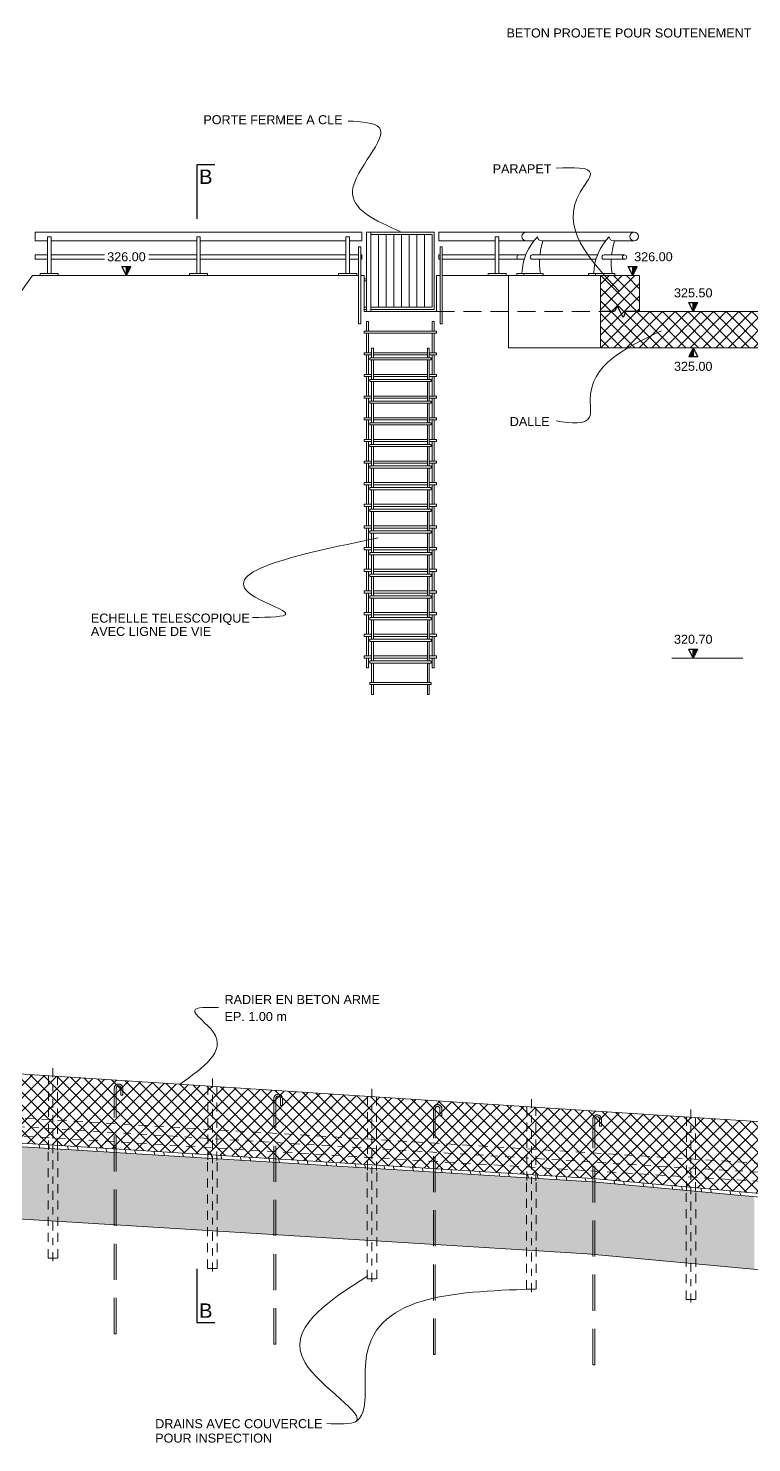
# Model space of a CAD drawing. Header units: millimetres. Extents: x 146.9 to 184.5, y 91.3 to 112.8.
# Drawn here: x 157.12 to 167.15, y 91.31 to 110.91 of the extents above; entities that cross this region are included whole.
import ezdxf
from ezdxf.enums import TextEntityAlignment as Align

# ---------------------------------------------------------------- set-up
doc = ezdxf.new("R2010")
doc.units = ezdxf.units.MM
for name, pattern in [('TRATTEGGIATA', [0.75, 0.5, -0.25]), ('TRATTEGGIATA2', [0.375, 0.25, -0.125]), ('TRATTOPUNTO2', [0.5, 0.25, -0.125, 0, -0.125])]:
    doc.linetypes.add(name, pattern=pattern)
for name, color, linetype in [('Ancoraggi', 3, 'Continuous'), ('LIN010CO', 2, 'Continuous'), ('LIN018CO', 6, 'Continuous'), ('LIN025CO', 7, 'Continuous'), ('LIN035CO', 1, 'Continuous'), ('LIN050CO', 3, 'Continuous'), ('LIN07CO', 4, 'Continuous'), ('TEXT035', 1, 'Continuous'), ('TEXT050', 3, 'Continuous'), ('TRATTEGGI', 2, 'Continuous')]:
    doc.layers.add(name, color=color, linetype=linetype)
doc.layers.add('BORDI TRATTEGGI', color=5, linetype='Continuous', plot=False)
doc.styles.add('ARIAL', font='arial.ttf')
doc.linetypes.add('ROCK', pattern='A,0.25,-0.18,["<",Standard,S=0.18,R=90,X=0,Y=-0.09],0,["-",Standard,S=0.18,R=45,X=-0.111213,Y=-0.238491],0.25', length=0.68)

# ---------------------------------------------------------------- blocks, each defined once
blk = doc.blocks.new('LIVELLI1')
at = {"layer": 'LIN018CO'}
blk.add_solid([(0, 0.25), (0, 0), (0.125, 0.25)], dxfattribs=at)
at = {"layer": 'LIN035CO'}
for p, q in [((-0.125, 0.25), (0.125, 0.25)), ((0, 0), (-0.125, 0.25)), ((0, 0), (0, 0.25)), ((0, 0), (0.125, 0.25))]:
    blk.add_line(p, q, dxfattribs=at)
at = {"layer": 'TEXT035', "style": 'ARIAL'}
blk.add_attdef('VALORE', text='', height=0.25, dxfattribs=at).set_placement((0, 0.395), align=Align.CENTER)
blk = doc.blocks.new('LIVELLI2')
at = {"layer": 'LIN018CO'}
blk.add_solid([(0, -0.25), (0, 0), (-0.125, -0.25)], dxfattribs=at)
at = {"layer": 'LIN035CO'}
for p, q in [((0, 0), (-0.125, -0.25)), ((0, 0), (0.125, -0.25)), ((0, 0), (0, -0.25)), ((0.125, -0.25), (-0.125, -0.25))]:
    blk.add_line(p, q, dxfattribs=at)
at = {"layer": 'TEXT035', "style": 'ARIAL'}
blk.add_attdef('VALORE', text='', height=0.25, dxfattribs=at).set_placement((-0.001, -0.641), align=Align.CENTER)
blk = doc.blocks.new('SEZ4')
at = {"layer": 'LIN07CO'}
for p in [(0, 0), (0.5, -1.5)]:
    blk.add_line(p, (0, -1.5), dxfattribs=at)
at = {"layer": 'TEXT050', "style": 'ARIAL'}
blk.add_attdef('NOME_SEZIONE', text='', height=0.4, dxfattribs=at).set_placement((0.25, -1.162), align=Align.MIDDLE)
blk = doc.blocks.new('SEZ3')
at = {"layer": 'LIN07CO'}
for p, q in [((0, 1.5), (0, 0)), ((0.5, 1.5), (0, 1.5))]:
    blk.add_line(p, q, dxfattribs=at)
at = {"layer": 'TEXT050', "style": 'ARIAL'}
blk.add_attdef('NOME_SEZIONE', text='', height=0.4, dxfattribs=at).set_placement((0.25, 1.167), align=Align.MIDDLE)

msp = doc.modelspace()

# ---------------------------------------------------------------- hatches: boundary and pattern name
at = {"layer": 'LIN010CO', "lineweight": 0, "ltscale": 0.5}
h = msp.add_hatch(dxfattribs=at)
h.set_pattern_fill('ANSI37', color=256, angle=69.8819, style=0)
h.set_pattern_definition([(135, (134.70786, 89.84937), (-0.08838835, -0.08838835), []), (225, (134.70786, 89.84937), (0.08838835, -0.08838835), [])])
edge = h.paths.add_edge_path()
edge.add_ellipse((152.015, 101.484), major_axis=(-0.758, 0), ratio=0.92388, start_angle=224.4153, end_angle=270)
edge.add_line((152.015, 102.184), (152.015, 99.971))
edge.add_line((152.015, 99.971), (152.123, 100.051))
edge.add_line((152.123, 100.051), (152.123, 101.484))
edge.add_line((152.123, 101.484), (152.556, 101.774))
edge.add_line((152.556, 101.774), (152.556, 101.974))
edge = h.paths.add_edge_path()
edge.add_ellipse((152.015, 101.484), major_axis=(-0.758, 0), ratio=0.92388, start_angle=270, end_angle=274.3656)
edge.add_ellipse((152.015, 101.484), major_axis=(-0.758, 0), ratio=0.92388, start_angle=274.3656, end_angle=282.0112)
edge.add_ellipse((152.015, 101.484), major_axis=(-0.758, 0), ratio=0.92388, start_angle=282.0112, end_angle=289.8821)
edge.add_ellipse((152.015, 101.484), major_axis=(-0.758, 0), ratio=0.92388, start_angle=289.8821, end_angle=298.1687)
edge.add_ellipse((152.015, 101.484), major_axis=(-0.758, 0), ratio=0.92388, start_angle=298.1687, end_angle=307.1606)
edge.add_ellipse((152.015, 101.484), major_axis=(-0.758, 0), ratio=0.92388, start_angle=307.1606, end_angle=317.3947)
edge.add_ellipse((152.015, 101.484), major_axis=(-0.758, 0), ratio=0.92388, start_angle=317.3947, end_angle=330.229)
edge.add_ellipse((152.015, 101.484), major_axis=(-0.758, 0), ratio=0.92388, start_angle=330.229, end_angle=360)
edge.add_line((151.257, 101.484), (151.257, 99.411))
edge.add_line((151.257, 99.411), (151.355, 99.484))
edge.add_line((151.355, 99.484), (152.015, 99.971))
edge.add_line((152.015, 99.971), (152.015, 102.184))
h.paths.add_polyline_path([(152.015, 99.971), (151.355, 99.484), (151.257, 99.411), (151.257, 97.484), (151.257, 95.734), (152.015, 95.734)])
h.paths.add_polyline_path([(152.123, 96.734), (152.123, 100.051), (152.015, 99.971), (152.015, 95.734), (152.555, 95.734), (156.655, 95.484), (164.945, 94.974), (165.144, 95.895)])
h.paths.add_polyline_path([(167.398, 95.75), (165.144, 95.895), (164.945, 94.974), (167.398, 94.75)])
h.paths.add_polyline_path([(181.402, 92.526), (177.632, 92.734), (171.524, 94.567), (171.524, 93.547), (172.277, 94.028), (177.58, 92.437), (181.402, 92.225)])
h.paths.add_polyline_path([(171.524, 94.567), (171.398, 94.605), (171.398, 93.585), (171.524, 93.547)])
h.paths.add_polyline_path([(171.398, 94.605), (170.524, 94.867), (170.524, 93.847), (171.398, 93.585)])
h.paths.add_polyline_path([(170.524, 94.867), (170.398, 94.905), (170.398, 93.885), (170.524, 93.847)])
h.paths.add_polyline_path([(170.398, 94.905), (169.524, 95.167), (169.524, 94.147), (170.398, 93.885)])
h.paths.add_polyline_path([(169.524, 95.167), (169.398, 95.205), (169.398, 94.185), (169.524, 94.147)])
h.paths.add_polyline_path([(169.398, 95.205), (168.524, 95.467), (168.524, 94.447), (169.398, 94.185)])
h.paths.add_polyline_path([(168.524, 95.467), (168.398, 95.505), (168.398, 94.485), (168.524, 94.447)])
h.paths.add_polyline_path([(168.398, 95.505), (167.632, 95.734), (167.524, 95.741), (167.524, 94.738), (167.568, 94.734), (168.398, 94.485)])
h.paths.add_polyline_path([(167.524, 95.741), (167.398, 95.75), (167.398, 94.75), (167.524, 94.738)])
at = {"layer": 'TRATTEGGI', "lineweight": 0}
h = msp.add_hatch(dxfattribs=at)
h.set_pattern_fill('ANSI37', color=256, angle=69.8819, style=0)
h.set_pattern_definition([(135, (134.70786, 129.69928), (-0.08838835, -0.08838835), []), (225, (134.70786, 129.69928), (0.08838835, -0.08838835), [])])
h.paths.add_polyline_path([(167.372, 106.734), (167.372, 106.762), (167.375, 106.786), (167.39, 106.804), (167.394, 106.862), (167.416, 106.908), (167.441, 106.984), (165.593, 106.984), (165.593, 107.484), (165.052, 107.484), (165.052, 106.484), (167.318, 106.484), (167.32, 106.502), (167.329, 106.544), (167.329, 106.57), (167.344, 106.611), (167.346, 106.65), (167.349, 106.661), (167.357, 106.697)])
h = msp.add_hatch(dxfattribs=at)
h.set_pattern_fill('AR-CONC', color=256, scale=0.1, angle=221.4308, style=0)
h.set_pattern_definition([(291.5489, (135.3516, 129.6993), (-0.396882, -0.600737), [0.075, -0.825]), (236.549, (135.3516, 129.6993), (0.727448, -0.236357), [0.06, -0.66]), (342.0003, (135.3185, 129.6492), (0.330565, -0.837094), [0.06374, -0.701142]), (287.7331, (135.52744, 129.604), (-0.65397, -0.85949), [0.1125, -1.2375]), (338.1845, (135.4729, 129.5324), (0.411187, -1.285856), [0.09561, -1.051713]), (232.733, (135.5274, 129.604), (0.411188, -1.285856), [0.09, -0.99]), (262.5489, (135.43584, 129.5399), (-0.638364, -0.333004), [0.075, -0.825]), (207.549, (135.43584, 129.5399), (0.521652, -0.559396), [0.06, -0.66]), (313.0003, (135.38265, 129.51215), (-0.116712, -0.8924), [0.06374, -0.701142]), (279.0489, (135.3516, 129.69928), (0.2868953, -0.1692846), [0, -0.652, 0, -0.67, 0, -0.6625]), (249.0489, (135.3516, 129.6993), (0.2214478, -0.419198), [0, -0.382, 0, -0.637, 0, -0.2525]), (209.0489, (135.45784, 129.89535), (-0.2741482, -0.4586043), [0, -0.25, 0, -0.78, 0, -1.035]), (199.0489, (135.5055, 129.98327), (-0.18982, -0.560442), [0, -0.325, 0, -0.518, 0, -0.735])])
h.paths.add_polyline_path([(148.651, 96.484), (147.617, 96.484), (146.866, 95.888), (146.866, 94.612), (147.966, 95.484), (148.651, 95.484)])
h.paths.add_polyline_path([(149.377, 96.484), (148.677, 96.484), (148.677, 95.484), (149.377, 95.484)])
h.paths.add_polyline_path([(151.257, 97.484), (149.717, 97.484), (149.617, 96.484), (149.403, 96.484), (149.403, 95.484), (150.257, 95.484), (150.257, 94.684), (151.677, 94.684), (151.677, 95.684), (151.257, 95.684), (151.257, 95.734)])
h.paths.add_polyline_path([(149.842, 95.734), (149.78, 95.859), (149.905, 95.859)], flags=16)
h.paths.add_polyline_path([(151.703, 95.684), (151.703, 94.684), (152.523, 94.684), (152.97, 94.657), (152.97, 95.659), (152.553, 95.684)])
h.paths.add_polyline_path([(167.155, 94.722), (166.37, 94.794), (166.37, 93.79), (167.155, 93.718)])
h.paths.add_polyline_path([(166.37, 94.794), (166.304, 94.8), (166.304, 93.796), (166.37, 93.79)])
h.paths.add_polyline_path([(166.304, 94.8), (166.237, 94.806), (166.237, 93.802), (166.304, 93.796)])
h.paths.add_polyline_path([(166.237, 94.806), (164.97, 94.922), (164.97, 93.918), (166.237, 93.802)])
h.paths.add_polyline_path([(164.97, 94.922), (164.944, 94.924), (164.944, 93.92), (164.97, 93.918)])
h.paths.add_polyline_path([(164.944, 94.924), (164.941, 94.925), (164.092, 94.977), (164.092, 93.975), (164.865, 93.927), (164.944, 93.92)])
h.paths.add_polyline_path([(167.181, 94.72), (167.155, 94.722), (167.155, 93.718), (167.181, 93.715)])
h.paths.add_polyline_path([(164.092, 94.977), (162.759, 95.059), (162.759, 94.057), (164.092, 93.975)])
h.paths.add_polyline_path([(162.759, 95.059), (162.733, 95.06), (162.733, 94.059), (162.759, 94.057)])
h.paths.add_polyline_path([(162.733, 95.06), (161.881, 95.113), (161.881, 94.111), (162.733, 94.059)])
h.paths.add_polyline_path([(161.881, 95.113), (160.548, 95.195), (160.548, 94.193), (161.881, 94.111)])
h.paths.add_polyline_path([(160.548, 95.195), (160.522, 95.196), (160.522, 94.195), (160.548, 94.193)])
h.paths.add_polyline_path([(160.522, 95.196), (159.67, 95.249), (159.67, 94.247), (160.522, 94.195)])
h.paths.add_polyline_path([(159.67, 95.249), (158.336, 95.331), (158.336, 94.329), (159.67, 94.247)])
h.paths.add_polyline_path([(158.336, 95.331), (158.31, 95.333), (158.31, 94.331), (158.336, 94.329)])
h.paths.add_polyline_path([(158.31, 95.333), (157.459, 95.385), (157.459, 94.383), (158.31, 94.331)])
edge = h.paths.add_edge_path()
edge.add_line((157.459, 95.385), (157.052, 95.41))
edge.add_spline(control_points=[(157.052, 95.41), (156.914, 95.089), (156.778, 94.768), (156.678, 94.431)], knot_values=[2.790503, 2.790503, 2.790503, 2.790503, 3.879595, 3.879595, 3.879595, 3.879595], degree=3, periodic=0)
edge.add_line((156.678, 94.431), (157.459, 94.383))
edge.add_line((157.459, 94.383), (157.459, 95.385))
edge = h.paths.add_edge_path()
edge.add_spline(control_points=[(156.678, 94.431), (156.778, 94.768), (156.914, 95.089), (157.052, 95.41)], knot_values=[2.790503, 2.790503, 2.790503, 2.790503, 3.879595, 3.879595, 3.879595, 3.879595], degree=3, periodic=0)
edge.add_line((157.052, 95.41), (156.652, 95.435))
edge.add_line((156.652, 95.435), (156.125, 95.467))
edge.add_line((156.125, 95.467), (156.125, 94.465))
edge.add_line((156.125, 94.465), (156.59, 94.436))
edge.add_line((156.59, 94.436), (156.678, 94.431))
h.paths.add_polyline_path([(156.125, 95.467), (156.099, 95.468), (156.099, 94.466), (156.125, 94.465)])
h.paths.add_polyline_path([(156.099, 95.468), (155.248, 95.52), (155.248, 94.518), (156.099, 94.466)])
h.paths.add_polyline_path([(155.248, 95.52), (153.914, 95.601), (153.914, 94.6), (155.248, 94.518)])
h.paths.add_polyline_path([(153.888, 95.603), (153.103, 95.651), (153.103, 94.649), (153.888, 94.601)])
h.paths.add_polyline_path([(153.914, 95.601), (153.888, 95.603), (153.888, 94.601), (153.914, 94.6)])
h.paths.add_polyline_path([(153.037, 95.655), (152.97, 95.659), (152.97, 94.657), (153.037, 94.653)])
h.paths.add_polyline_path([(153.103, 95.651), (153.037, 95.655), (153.037, 94.653), (153.103, 94.649)])
h.paths.add_polyline_path([(151.703, 95.684), (151.677, 95.684), (151.677, 94.684), (151.703, 94.684)])
h.paths.add_polyline_path([(149.403, 96.484), (149.377, 96.484), (149.377, 95.484), (149.403, 95.484)], flags=16)
h.paths.add_polyline_path([(148.677, 96.484), (148.651, 96.484), (148.651, 95.484), (148.677, 95.484)])
h.paths.add_polyline_path([(149.543, 95.898), (150.141, 95.898), (150.141, 96.09), (149.543, 96.09)], flags=24)
h = msp.add_hatch(dxfattribs=at)
h.set_pattern_fill('ANSI32', color=256, angle=-138.5692, style=0)
h.set_pattern_definition([(286.5489, (141.16385, 134.26595), (0.3594663, 0.1068127), []), (286.5489, (141.07963, 134.11052), (0.3594663, 0.1068127), [])])
h.paths.add_polyline_path([(181.402, 92.175), (177.571, 92.387), (172.285, 93.973), (171.532, 93.493), (167.558, 94.685), (164.941, 94.925), (156.652, 95.435), (152.553, 95.684), (151.257, 95.684), (151.257, 95.734), (152.555, 95.734), (156.655, 95.484), (164.945, 94.974), (167.568, 94.734), (171.524, 93.547), (172.277, 94.028), (177.58, 92.437), (181.405, 92.225)])

# ---------------------------------------------------------------- linework, layer by layer
at = {"layer": 'Ancoraggi', "linetype": 'TRATTEGGIATA', "lineweight": 0}
for p, q in [((158.31, 92.817), (158.31, 96.222)), ((158.336, 92.817), (158.336, 96.222)), ((158.402, 96.222), (158.402, 96.126)), ((158.428, 96.126), (158.402, 96.126)), ((158.428, 96.222), (158.428, 96.126)), ((160.522, 92.675), (160.522, 96.08)), ((160.548, 92.675), (160.548, 96.08)), ((160.614, 96.08), (160.614, 95.984)), ((160.64, 96.08), (160.64, 95.984)), ((160.64, 95.984), (160.614, 95.984)), ((162.733, 92.532), (162.733, 95.937)), ((162.759, 92.532), (162.759, 95.937)), ((162.825, 95.937), (162.825, 95.841)), ((162.851, 95.937), (162.851, 95.841)), ((162.851, 95.841), (162.825, 95.841)), ((164.944, 92.39), (164.944, 95.795)), ((164.97, 92.39), (164.97, 95.795)), ((165.036, 95.795), (165.036, 95.699)), ((165.062, 95.699), (165.036, 95.699)), ((165.062, 95.795), (165.062, 95.699))]:
    msp.add_line(p, q, dxfattribs=at)
at = {"layer": 'Ancoraggi', "lineweight": 0}
for p, q in [((158.31, 92.817), (158.336, 92.817)), ((160.522, 92.675), (160.548, 92.675)), ((162.733, 92.532), (162.759, 92.532)), ((164.944, 92.39), (164.97, 92.39))]:
    msp.add_line(p, q, dxfattribs=at)
at = {"layer": 'Ancoraggi', "linetype": 'TRATTEGGIATA', "lineweight": 0}
for centre, radius in [((158.369, 96.222), 0.059), ((158.369, 96.222), 0.033), ((160.581, 96.08), 0.059), ((160.581, 96.08), 0.033), ((162.792, 95.937), 0.059), ((162.792, 95.937), 0.033), ((165.003, 95.795), 0.059), ((165.003, 95.795), 0.033)]:
    msp.add_arc(centre, radius, 0, 180, dxfattribs=at)
at = {"layer": 'BORDI TRATTEGGI', "lineweight": 0, "flags": 128}
msp.add_lwpolyline([(181.402, 92.175), (177.571, 92.387), (172.285, 93.973), (171.532, 93.493), (167.558, 94.685), (164.941, 94.925), (156.652, 95.435), (152.553, 95.684), (151.257, 95.684), (151.257, 95.734), (151.257, 95.734), (152.555, 95.734), (156.655, 95.484), (164.945, 94.974), (167.568, 94.734), (171.524, 93.547), (172.277, 94.028), (177.58, 92.437), (181.405, 92.225)], close=True, dxfattribs=at)
msp.add_lwpolyline([(146.866, 94.612), (147.966, 95.484), (150.257, 95.484), (150.257, 94.684), (152.523, 94.684), (156.59, 94.436), (164.865, 93.927), (167.367, 93.698), (171.684, 92.403), (172.436, 92.884), (176.259, 91.737), (181.402, 91.737)], dxfattribs=at)
at = {"layer": 'LIN010CO', "linetype": 'Continuous', "lineweight": 0}
for p, q in [((157.214, 108.084), (161.743, 108.084)), ((157.214, 108.084), (157.214, 107.964)), ((157.383, 108.021), (157.383, 107.514)), ((157.383, 108.021), (157.433, 108.021)), ((157.433, 108.021), (157.433, 107.514)), ((159.452, 108.021), (159.452, 107.514)), ((159.452, 108.021), (159.502, 108.021)), ((159.502, 108.021), (159.502, 107.514)), ((161.52, 108.021), (161.52, 107.514)), ((161.52, 108.021), (161.57, 108.021)), ((161.57, 108.021), (161.57, 107.514)), ((161.743, 108.084), (161.743, 107.964)), ((161.806, 108.084), (161.806, 106.984)), ((161.806, 108.084), (162.746, 108.084)), ((161.866, 108.084), (161.866, 106.984)), ((161.866, 108.054), (162.716, 108.054)), ((161.973, 108.054), (161.973, 107.044)), ((162.079, 108.054), (162.079, 107.044)), ((162.185, 108.054), (162.185, 107.044)), ((162.291, 108.054), (162.291, 107.044)), ((162.398, 108.054), (162.398, 107.044)), ((162.504, 108.054), (162.504, 107.044)), ((162.61, 108.054), (162.61, 107.044)), ((162.716, 108.054), (162.716, 107.044)), ((162.746, 108.084), (162.746, 107.014)), ((162.81, 108.084), (162.81, 107.964)), ((162.81, 108.084), (165.516, 108.084)), ((163.591, 108.021), (163.591, 107.514)), ((163.591, 108.021), (163.641, 108.021)), ((163.641, 108.021), (163.641, 107.514)), ((157.214, 107.964), (157.383, 107.964)), ((157.433, 107.964), (159.452, 107.964)), ((159.502, 107.964), (161.52, 107.964)), ((161.57, 107.964), (161.743, 107.964)), ((161.696, 107.884), (161.696, 106.813)), ((161.696, 107.884), (161.726, 107.884)), ((161.726, 107.884), (161.726, 106.813)), ((162.81, 107.964), (163.591, 107.964)), ((162.826, 107.884), (162.826, 106.813)), ((162.826, 107.884), (162.856, 107.884)), ((162.856, 107.884), (162.856, 106.813)), ((163.641, 107.964), (164.127, 107.964)), ((164.237, 107.964), (165.121, 107.964)), ((165.232, 107.964), (165.516, 107.964)), ((157.214, 107.769), (157.383, 107.769)), ((157.214, 107.769), (157.214, 107.709)), ((157.214, 107.709), (157.383, 107.709)), ((157.433, 107.769), (158.173, 107.769)), ((157.433, 107.709), (158.173, 107.709)), ((158.787, 107.769), (159.452, 107.769)), ((158.787, 107.709), (159.452, 107.709)), ((159.502, 107.769), (161.52, 107.769)), ((159.502, 107.709), (161.52, 107.709)), ((161.57, 107.769), (161.696, 107.769)), ((161.57, 107.709), (161.696, 107.709)), ((161.726, 107.769), (161.743, 107.769)), ((161.726, 107.709), (161.743, 107.709)), ((161.743, 107.769), (161.743, 107.709)), ((162.81, 107.769), (162.81, 107.709)), ((162.81, 107.769), (162.826, 107.769)), ((162.81, 107.709), (162.826, 107.709)), ((162.856, 107.769), (163.591, 107.769)), ((162.856, 107.709), (163.591, 107.709)), ((163.641, 107.769), (164.013, 107.769)), ((163.641, 107.709), (163.993, 107.709)), ((164.105, 107.769), (165.008, 107.769)), ((164.105, 107.709), (164.987, 107.709)), ((165.099, 107.769), (165.384, 107.769)), ((165.099, 107.709), (165.384, 107.709)), ((157.283, 107.484), (157.283, 107.514)), ((157.533, 107.514), (157.283, 107.514)), ((157.533, 107.484), (157.533, 107.514)), ((159.352, 107.484), (159.352, 107.514)), ((159.602, 107.514), (159.352, 107.514)), ((159.602, 107.484), (159.602, 107.514)), ((161.42, 107.484), (161.42, 107.514)), ((161.67, 107.514), (161.42, 107.514)), ((161.67, 107.484), (161.67, 107.514)), ((161.776, 107.44), (161.806, 107.44)), ((161.776, 107.41), (161.806, 107.41)), ((163.491, 107.484), (163.491, 107.514)), ((163.741, 107.514), (163.491, 107.514)), ((163.741, 107.484), (163.741, 107.514)), ((164.253, 107.514), (163.892, 107.514)), ((163.892, 107.484), (163.892, 107.514)), ((163.987, 107.484), (163.987, 107.514)), ((164.253, 107.484), (164.253, 107.514)), ((165.248, 107.514), (164.886, 107.514)), ((164.886, 107.484), (164.886, 107.514)), ((164.982, 107.484), (164.982, 107.514)), ((165.248, 107.484), (165.248, 107.514)), ((161.776, 107.044), (161.806, 107.044)), ((161.866, 107.044), (162.716, 107.044)), ((161.776, 107.014), (161.806, 107.014)), ((161.806, 106.849), (161.806, 106.714)), ((161.806, 106.849), (161.836, 106.849)), ((161.836, 106.849), (161.836, 106.714)), ((161.866, 107.014), (162.746, 107.014)), ((162.716, 106.849), (162.716, 106.714)), ((162.746, 106.849), (162.716, 106.849)), ((162.746, 106.849), (162.746, 106.714)), ((161.696, 106.813), (161.726, 106.813)), ((161.776, 106.714), (162.776, 106.714)), ((161.776, 106.714), (161.776, 106.684)), ((161.776, 106.684), (162.776, 106.684)), ((161.806, 106.684), (161.806, 106.414)), ((161.836, 106.684), (161.836, 106.414)), ((162.716, 106.684), (162.716, 106.414)), ((162.746, 106.684), (162.746, 106.414)), ((162.776, 106.714), (162.776, 106.684)), ((162.856, 106.813), (162.826, 106.813)), ((161.877, 106.48), (161.877, 106.345)), ((161.877, 106.48), (161.902, 106.48)), ((161.902, 106.48), (161.902, 106.345)), ((162.65, 106.48), (162.65, 106.345)), ((162.676, 106.48), (162.65, 106.48)), ((162.676, 106.48), (162.676, 106.345)), ((161.776, 106.414), (161.877, 106.414)), ((161.776, 106.414), (161.776, 106.384)), ((161.776, 106.384), (161.877, 106.384)), ((161.806, 106.384), (161.806, 106.114)), ((161.836, 106.384), (161.836, 106.114)), ((161.851, 106.345), (162.701, 106.345)), ((161.851, 106.345), (161.851, 106.315)), ((161.851, 106.315), (162.701, 106.315)), ((161.877, 106.315), (161.877, 106.045)), ((161.902, 106.414), (162.65, 106.414)), ((161.902, 106.384), (162.65, 106.384)), ((161.902, 106.315), (161.902, 106.045)), ((162.65, 106.315), (162.65, 106.045)), ((162.676, 106.414), (162.776, 106.414)), ((162.676, 106.384), (162.776, 106.384)), ((162.676, 106.315), (162.676, 106.045)), ((162.701, 106.345), (162.701, 106.315)), ((162.716, 106.384), (162.716, 106.114)), ((162.746, 106.384), (162.746, 106.114)), ((162.776, 106.414), (162.776, 106.384)), ((161.776, 106.114), (161.877, 106.114)), ((161.776, 106.114), (161.776, 106.084)), ((161.776, 106.084), (161.877, 106.084)), ((161.806, 106.084), (161.806, 105.814)), ((161.836, 106.084), (161.836, 105.814)), ((161.851, 106.045), (162.701, 106.045)), ((161.851, 106.045), (161.851, 106.015)), ((161.902, 106.114), (162.65, 106.114)), ((161.902, 106.084), (162.65, 106.084)), ((162.676, 106.114), (162.776, 106.114)), ((162.676, 106.084), (162.776, 106.084)), ((162.701, 106.045), (162.701, 106.015)), ((162.716, 106.084), (162.716, 105.814)), ((162.746, 106.084), (162.746, 105.814)), ((162.776, 106.114), (162.776, 106.084)), ((161.851, 106.015), (162.701, 106.015)), ((161.877, 106.015), (161.877, 105.745)), ((161.902, 106.015), (161.902, 105.745)), ((162.65, 106.015), (162.65, 105.745)), ((162.676, 106.015), (162.676, 105.745)), ((161.776, 105.814), (161.877, 105.814)), ((161.776, 105.814), (161.776, 105.784)), ((161.776, 105.784), (161.877, 105.784)), ((161.806, 105.784), (161.806, 105.514)), ((161.836, 105.784), (161.836, 105.514)), ((161.851, 105.745), (162.701, 105.745)), ((161.851, 105.745), (161.851, 105.715)), ((161.851, 105.715), (162.701, 105.715)), ((161.877, 105.715), (161.877, 105.445)), ((161.902, 105.814), (162.65, 105.814)), ((161.902, 105.784), (162.65, 105.784)), ((161.902, 105.715), (161.902, 105.445)), ((162.65, 105.715), (162.65, 105.445)), ((162.676, 105.814), (162.776, 105.814)), ((162.676, 105.784), (162.776, 105.784)), ((162.676, 105.715), (162.676, 105.445)), ((162.701, 105.745), (162.701, 105.715)), ((162.716, 105.784), (162.716, 105.514)), ((162.746, 105.784), (162.746, 105.514)), ((162.776, 105.814), (162.776, 105.784)), ((161.776, 105.514), (161.877, 105.514)), ((161.776, 105.514), (161.776, 105.484)), ((161.776, 105.484), (161.877, 105.484)), ((161.806, 105.484), (161.806, 105.214)), ((161.836, 105.484), (161.836, 105.214)), ((161.902, 105.514), (162.65, 105.514)), ((161.902, 105.484), (162.65, 105.484)), ((162.676, 105.514), (162.776, 105.514)), ((162.676, 105.484), (162.776, 105.484)), ((162.716, 105.484), (162.716, 105.214)), ((162.746, 105.484), (162.746, 105.214)), ((162.776, 105.514), (162.776, 105.484)), ((161.851, 105.445), (162.701, 105.445)), ((161.851, 105.445), (161.851, 105.415)), ((161.851, 105.415), (162.701, 105.415)), ((161.877, 105.415), (161.877, 105.145)), ((161.902, 105.415), (161.902, 105.145)), ((162.65, 105.415), (162.65, 105.145)), ((162.676, 105.415), (162.676, 105.145)), ((162.701, 105.445), (162.701, 105.415)), ((161.776, 105.214), (161.877, 105.214)), ((161.776, 105.214), (161.776, 105.184)), ((161.776, 105.184), (161.877, 105.184)), ((161.806, 105.184), (161.806, 104.914)), ((161.836, 105.184), (161.836, 104.914)), ((161.851, 105.145), (162.701, 105.145)), ((161.851, 105.145), (161.851, 105.115)), ((161.851, 105.115), (162.701, 105.115)), ((161.877, 105.115), (161.877, 104.845)), ((161.902, 105.214), (162.65, 105.214)), ((161.902, 105.184), (162.65, 105.184)), ((161.902, 105.115), (161.902, 104.845)), ((162.65, 105.115), (162.65, 104.845)), ((162.676, 105.214), (162.776, 105.214)), ((162.676, 105.184), (162.776, 105.184)), ((162.676, 105.115), (162.676, 104.845)), ((162.701, 105.145), (162.701, 105.115)), ((162.716, 105.184), (162.716, 104.914)), ((162.746, 105.184), (162.746, 104.914)), ((162.776, 105.214), (162.776, 105.184)), ((161.776, 104.914), (161.877, 104.914)), ((161.776, 104.914), (161.776, 104.884)), ((161.776, 104.884), (161.877, 104.884)), ((161.806, 104.884), (161.806, 104.614)), ((161.836, 104.884), (161.836, 104.614)), ((161.902, 104.914), (162.65, 104.914)), ((161.902, 104.884), (162.65, 104.884)), ((162.676, 104.914), (162.776, 104.914)), ((162.676, 104.884), (162.776, 104.884)), ((162.716, 104.884), (162.716, 104.614)), ((162.746, 104.884), (162.746, 104.614)), ((162.776, 104.914), (162.776, 104.884)), ((161.851, 104.845), (162.701, 104.845)), ((161.851, 104.845), (161.851, 104.815)), ((161.851, 104.815), (162.701, 104.815)), ((161.877, 104.815), (161.877, 104.545)), ((161.902, 104.815), (161.902, 104.545)), ((162.65, 104.815), (162.65, 104.545)), ((162.676, 104.815), (162.676, 104.545)), ((162.701, 104.845), (162.701, 104.815)), ((161.776, 104.614), (161.877, 104.614)), ((161.776, 104.614), (161.776, 104.584)), ((161.776, 104.584), (161.877, 104.584)), ((161.806, 104.584), (161.806, 104.314)), ((161.836, 104.584), (161.836, 104.314)), ((161.851, 104.545), (162.701, 104.545)), ((161.851, 104.545), (161.851, 104.515)), ((161.851, 104.515), (162.701, 104.515)), ((161.877, 104.515), (161.877, 104.245)), ((161.902, 104.614), (162.65, 104.614)), ((161.902, 104.584), (162.65, 104.584)), ((161.902, 104.515), (161.902, 104.245)), ((162.65, 104.515), (162.65, 104.245)), ((162.676, 104.614), (162.776, 104.614)), ((162.676, 104.584), (162.776, 104.584)), ((162.676, 104.515), (162.676, 104.245)), ((162.701, 104.545), (162.701, 104.515)), ((162.716, 104.584), (162.716, 104.314)), ((162.746, 104.584), (162.746, 104.314)), ((162.776, 104.614), (162.776, 104.584)), ((161.776, 104.314), (161.877, 104.314)), ((161.776, 104.314), (161.776, 104.284)), ((161.776, 104.284), (161.877, 104.284)), ((161.806, 104.284), (161.806, 104.014)), ((161.836, 104.284), (161.836, 104.014)), ((161.902, 104.314), (162.65, 104.314)), ((161.902, 104.284), (162.65, 104.284)), ((162.676, 104.314), (162.776, 104.314)), ((162.676, 104.284), (162.776, 104.284)), ((162.716, 104.284), (162.716, 104.014)), ((162.746, 104.284), (162.746, 104.014)), ((162.776, 104.314), (162.776, 104.284)), ((161.851, 104.245), (162.701, 104.245)), ((161.851, 104.245), (161.851, 104.215)), ((161.851, 104.215), (162.701, 104.215)), ((161.877, 104.215), (161.877, 103.945)), ((161.902, 104.215), (161.902, 103.945)), ((162.65, 104.215), (162.65, 103.945)), ((162.676, 104.215), (162.676, 103.945)), ((162.701, 104.245), (162.701, 104.215)), ((161.776, 104.014), (161.877, 104.014)), ((161.776, 104.014), (161.776, 103.984)), ((161.776, 103.984), (161.877, 103.984)), ((161.806, 103.984), (161.806, 103.714)), ((161.836, 103.984), (161.836, 103.714)), ((161.851, 103.945), (162.701, 103.945)), ((161.851, 103.945), (161.851, 103.915)), ((161.851, 103.915), (162.701, 103.915)), ((161.877, 103.915), (161.877, 103.645)), ((161.902, 104.014), (162.65, 104.014)), ((161.902, 103.984), (162.65, 103.984)), ((161.902, 103.915), (161.902, 103.645)), ((162.65, 103.915), (162.65, 103.645)), ((162.676, 104.014), (162.776, 104.014)), ((162.676, 103.984), (162.776, 103.984)), ((162.676, 103.915), (162.676, 103.645)), ((162.701, 103.945), (162.701, 103.915)), ((162.716, 103.984), (162.716, 103.714)), ((162.746, 103.984), (162.746, 103.714)), ((162.776, 104.014), (162.776, 103.984)), ((161.776, 103.714), (161.877, 103.714)), ((161.776, 103.714), (161.776, 103.684)), ((161.776, 103.684), (161.877, 103.684)), ((161.806, 103.684), (161.806, 103.414)), ((161.836, 103.684), (161.836, 103.414)), ((161.902, 103.714), (162.65, 103.714)), ((161.902, 103.684), (162.65, 103.684)), ((162.676, 103.714), (162.776, 103.714)), ((162.676, 103.684), (162.776, 103.684)), ((162.716, 103.684), (162.716, 103.414)), ((162.746, 103.684), (162.746, 103.414)), ((162.776, 103.714), (162.776, 103.684)), ((161.851, 103.645), (162.701, 103.645)), ((161.851, 103.645), (161.851, 103.615)), ((161.851, 103.615), (162.701, 103.615)), ((161.877, 103.615), (161.877, 103.345)), ((161.902, 103.615), (161.902, 103.345)), ((162.65, 103.615), (162.65, 103.345)), ((162.676, 103.615), (162.676, 103.345)), ((162.701, 103.645), (162.701, 103.615)), ((161.776, 103.414), (161.877, 103.414)), ((161.776, 103.414), (161.776, 103.384)), ((161.776, 103.384), (161.877, 103.384)), ((161.806, 103.384), (161.806, 103.114)), ((161.836, 103.384), (161.836, 103.114)), ((161.851, 103.345), (162.701, 103.345)), ((161.851, 103.345), (161.851, 103.315)), ((161.851, 103.315), (162.701, 103.315)), ((161.877, 103.315), (161.877, 103.045)), ((161.902, 103.414), (162.65, 103.414)), ((161.902, 103.384), (162.65, 103.384)), ((161.902, 103.315), (161.902, 103.045)), ((162.65, 103.315), (162.65, 103.045)), ((162.676, 103.414), (162.776, 103.414)), ((162.676, 103.384), (162.776, 103.384)), ((162.676, 103.315), (162.676, 103.045)), ((162.701, 103.345), (162.701, 103.315)), ((162.716, 103.384), (162.716, 103.114)), ((162.746, 103.384), (162.746, 103.114)), ((162.776, 103.414), (162.776, 103.384)), ((161.776, 103.114), (161.877, 103.114)), ((161.776, 103.114), (161.776, 103.084)), ((161.902, 103.114), (162.65, 103.114)), ((162.676, 103.114), (162.776, 103.114)), ((162.776, 103.114), (162.776, 103.084)), ((161.776, 103.084), (161.877, 103.084)), ((161.806, 103.084), (161.806, 102.814)), ((161.836, 103.084), (161.836, 102.814)), ((161.851, 103.045), (162.701, 103.045)), ((161.851, 103.045), (161.851, 103.015)), ((161.851, 103.015), (162.701, 103.015)), ((161.877, 103.015), (161.877, 102.745)), ((161.902, 103.084), (162.65, 103.084)), ((161.902, 103.015), (161.902, 102.745)), ((162.65, 103.015), (162.65, 102.745)), ((162.676, 103.084), (162.776, 103.084)), ((162.676, 103.015), (162.676, 102.745)), ((162.701, 103.045), (162.701, 103.015)), ((162.716, 103.084), (162.716, 102.814)), ((162.746, 103.084), (162.746, 102.814)), ((161.776, 102.814), (161.877, 102.814)), ((161.776, 102.814), (161.776, 102.784)), ((161.776, 102.784), (161.877, 102.784)), ((161.806, 102.784), (161.806, 102.514)), ((161.836, 102.784), (161.836, 102.514)), ((161.851, 102.745), (162.701, 102.745)), ((161.851, 102.745), (161.851, 102.715)), ((161.851, 102.715), (162.701, 102.715)), ((161.877, 102.715), (161.877, 102.445)), ((161.902, 102.814), (162.65, 102.814)), ((161.902, 102.784), (162.65, 102.784)), ((161.902, 102.715), (161.902, 102.445)), ((162.65, 102.715), (162.65, 102.445)), ((162.676, 102.814), (162.776, 102.814)), ((162.676, 102.784), (162.776, 102.784)), ((162.676, 102.715), (162.676, 102.445)), ((162.701, 102.745), (162.701, 102.715)), ((162.716, 102.784), (162.716, 102.514)), ((162.746, 102.784), (162.746, 102.514)), ((162.776, 102.814), (162.776, 102.784)), ((161.776, 102.514), (161.877, 102.514)), ((161.776, 102.514), (161.776, 102.484)), ((161.902, 102.514), (162.65, 102.514)), ((162.676, 102.514), (162.776, 102.514)), ((162.776, 102.514), (162.776, 102.484)), ((161.776, 102.484), (161.877, 102.484)), ((161.806, 102.484), (161.806, 102.214)), ((161.836, 102.484), (161.836, 102.214)), ((161.851, 102.445), (162.701, 102.445)), ((161.851, 102.445), (161.851, 102.415)), ((161.851, 102.415), (162.701, 102.415)), ((161.877, 102.415), (161.877, 102.145)), ((161.902, 102.484), (162.65, 102.484)), ((161.902, 102.415), (161.902, 102.145)), ((162.65, 102.415), (162.65, 102.145)), ((162.676, 102.484), (162.776, 102.484)), ((162.676, 102.415), (162.676, 102.145)), ((162.701, 102.445), (162.701, 102.415)), ((162.716, 102.484), (162.716, 102.214)), ((162.746, 102.484), (162.746, 102.214)), ((161.776, 102.214), (161.877, 102.214)), ((161.776, 102.214), (161.776, 102.184)), ((161.776, 102.184), (161.877, 102.184)), ((161.806, 102.184), (161.806, 102.049)), ((161.836, 102.184), (161.836, 102.049)), ((161.851, 102.145), (162.701, 102.145)), ((161.851, 102.145), (161.851, 102.115)), ((161.851, 102.115), (162.701, 102.115)), ((161.877, 102.115), (161.877, 101.845)), ((161.902, 102.214), (162.65, 102.214)), ((161.902, 102.184), (162.65, 102.184)), ((161.902, 102.115), (161.902, 101.845)), ((162.65, 102.115), (162.65, 101.845)), ((162.676, 102.214), (162.776, 102.214)), ((162.676, 102.184), (162.776, 102.184)), ((162.676, 102.115), (162.676, 101.845)), ((162.701, 102.145), (162.701, 102.115)), ((162.716, 102.184), (162.716, 102.049)), ((162.746, 102.184), (162.746, 102.049)), ((162.776, 102.214), (162.776, 102.184)), ((161.806, 102.049), (161.836, 102.049)), ((162.716, 102.049), (162.746, 102.049)), ((161.851, 101.845), (162.701, 101.845)), ((161.851, 101.845), (161.851, 101.815)), ((161.851, 101.815), (162.701, 101.815)), ((161.877, 101.815), (161.877, 101.68)), ((161.902, 101.815), (161.902, 101.68)), ((162.65, 101.815), (162.65, 101.68)), ((162.676, 101.815), (162.676, 101.68)), ((162.701, 101.845), (162.701, 101.815)), ((161.877, 101.68), (161.902, 101.68)), ((162.65, 101.68), (162.676, 101.68))]:
    msp.add_line(p, q, dxfattribs=at)
at = {"layer": 'LIN010CO', "linetype": 'TRATTEGGIATA2', "lineweight": 0}
msp.add_line((162.776, 106.984), (165.052, 106.984), dxfattribs=at)
at = {"layer": 'LIN010CO', "linetype": 'TRATTOPUNTO2', "lineweight": 0, "ltscale": 0.5}
for p, q in [((157.459, 96.5), (157.459, 93.772)), ((159.67, 96.357), (159.67, 93.629)), ((161.881, 96.215), (161.881, 93.487)), ((164.092, 96.072), (164.092, 93.344)), ((166.304, 95.929), (166.304, 93.202))]:
    msp.add_line(p, q, dxfattribs=at)
at = {"layer": 'LIN010CO', "linetype": 'TRATTEGGIATA2', "lineweight": 0, "ltscale": 0.5}
for p, q in [((157.396, 95.374), (157.396, 96.394)), ((157.521, 95.366), (157.521, 96.386)), ((159.608, 95.231), (159.608, 96.252)), ((159.733, 95.223), (159.733, 96.244)), ((161.819, 95.089), (161.819, 96.109)), ((161.944, 95.081), (161.944, 96.101)), ((164.03, 94.946), (164.03, 95.967)), ((164.155, 94.938), (164.155, 95.959)), ((166.241, 94.803), (166.241, 95.824)), ((166.366, 94.796), (166.366, 95.816)), ((157.392, 93.867), (157.392, 95.374)), ((157.525, 93.867), (157.525, 95.366)), ((159.604, 93.724), (159.604, 95.231)), ((159.737, 93.724), (159.737, 95.223)), ((161.815, 93.582), (161.815, 95.089)), ((161.948, 93.582), (161.948, 95.081)), ((164.026, 93.439), (164.026, 94.946)), ((164.159, 93.439), (164.159, 94.938)), ((166.237, 93.297), (166.237, 94.804)), ((166.37, 93.297), (166.37, 94.796)), ((157.392, 93.867), (157.525, 93.867)), ((159.604, 93.724), (159.737, 93.724)), ((161.815, 93.582), (161.948, 93.582)), ((164.026, 93.439), (164.159, 93.439)), ((166.237, 93.297), (166.37, 93.297))]:
    msp.add_line(p, q, dxfattribs=at)
at = {"layer": 'LIN010CO', "linetype": 'TRATTEGGIATA2', "lineweight": 0, "ltscale": 0.5, "flags": 128}
for points in [[(152.807, 96.07), (156.676, 95.834), (170.042, 95.012)], [(152.791, 95.82), (156.661, 95.584), (171.092, 94.696)]]:
    msp.add_lwpolyline(points, dxfattribs=at)
at = {"layer": 'LIN010CO', "linetype": 'TRATTOPUNTO2', "lineweight": 0, "ltscale": 0.5, "flags": 128}
msp.add_lwpolyline([(152.698, 95.951), (156.668, 95.709), (170.813, 94.839)], dxfattribs=at)
at = {"layer": 'LIN010CO', "linetype": 'Continuous', "lineweight": 0}
for centre, radius in [((165.516, 108.024), 0.06), ((165.384, 107.739), 0.03)]:
    msp.add_circle(centre, radius, dxfattribs=at)
for centre, radius, start, end in [((164.019, 108.024), 0.06, 90, 270), ((164.715, 107.492), 0.754, 135.4975, 178.3244), ((164.237, 108.024), 0.06, 183.0917, 270), ((165.71, 107.492), 0.754, 135.4975, 178.3244), ((165.232, 108.024), 0.06, 183.0917, 270), ((165.14, 107.668), 0.936, 161.5545, 173.8002), ((166.134, 107.668), 0.936, 161.5545, 173.8002), ((163.921, 107.739), 0.03, 90, 270), ((164.105, 107.739), 0.03, 89.987, 270), ((165.14, 107.668), 0.936, 177.4856, 189.4702), ((165.099, 107.739), 0.03, 89.987, 270), ((166.134, 107.668), 0.936, 177.4856, 189.4702)]:
    msp.add_arc(centre, radius, start, end, dxfattribs=at)
at = {"layer": 'LIN018CO', "lineweight": 0}
msp.add_line((167.024, 102.184), (166.041, 102.184), dxfattribs=at)
at = {"layer": 'LIN018CO'}
for points in [[(165.403, 106.984), (165.363, 106.904), (165.323, 106.984), (165.283, 107.064), (165.243, 106.984)], [(165.243, 106.984), (165.052, 106.984)], [(165.593, 106.984), (165.403, 106.984)]]:
    msp.add_lwpolyline(points, dxfattribs=at)
at = {"layer": 'LIN018CO', "lineweight": 0}
for points in [[(161.553, 109.625), (161.983, 109.535), (161.613, 108.664), (162.274, 108.095)], [(164.436, 108.971), (164.911, 108.896), (164.768, 108.638), (165.308, 107.267)], [(164.436, 105.47), (164.898, 105.523), (164.907, 105.754), (165.894, 106.718)], [(160.226, 102.745), (160.688, 102.798), (160.262, 103.029), (161.968, 103.849)], [(159.753, 97.341), (159.424, 97.302), (159.687, 96.995), (159.216, 96.277)], [(161.254, 91.576), (161.655, 91.602), (160.955, 92.418), (161.824, 93.625)]]:
    msp.add_spline(points, degree=3, dxfattribs=at)
msp.add_open_spline([(161.65, 91.599), (161.652, 91.6), (161.849, 91.711), (161.514, 93.344), (162.99, 93.399), (164.092, 93.439)], degree=3, knots=[0.3949, 0.3949, 0.3949, 0.3949, 0.401875, 1.248418, 3.75497, 3.75497, 3.75497, 3.75497], dxfattribs=at)
at = {"layer": 'LIN025CO', "lineweight": 0}
for p, q in [((157.177, 107.484), (155.735, 105.484)), ((161.696, 107.484), (157.177, 107.484)), ((161.776, 107.484), (161.726, 107.484)), ((161.776, 107.484), (161.776, 106.984)), ((162.776, 107.484), (162.776, 106.984)), ((162.826, 107.484), (162.776, 107.484)), ((163.445, 107.484), (162.856, 107.484)), ((165.052, 107.484), (163.445, 107.484)), ((163.776, 106.484), (163.776, 107.484)), ((161.776, 106.984), (162.776, 106.984)), ((165.052, 106.484), (163.776, 106.484))]:
    msp.add_line(p, q, dxfattribs=at)
at = {"layer": 'LIN035CO', "lineweight": 0, "flags": 128}
msp.add_lwpolyline([(151.257, 95.734), (151.257, 95.734), (152.555, 95.734), (156.655, 95.484), (164.945, 94.974), (167.568, 94.734), (171.524, 93.547), (172.277, 94.028), (177.58, 92.437), (181.405, 92.225)], dxfattribs=at)
at = {"layer": 'LIN050CO', "lineweight": 0}
for p, q in [((165.593, 107.484), (165.052, 107.484)), ((165.052, 106.484), (165.052, 107.484)), ((165.593, 106.984), (165.593, 107.484)), ((167.441, 106.984), (165.593, 106.984)), ((167.318, 106.484), (165.052, 106.484)), ((167.632, 95.734), (152.123, 96.734))]:
    msp.add_line(p, q, dxfattribs=at)
at = {"layer": 'LIN050CO', "linetype": 'ROCK', "lineweight": 0, "flags": 128}
msp.add_lwpolyline([(151.257, 97.484), (151.257, 97.484), (151.257, 95.684), (152.553, 95.684), (156.652, 95.435), (164.941, 94.925), (167.558, 94.685), (171.532, 93.493), (172.285, 93.973), (177.571, 92.387), (181.402, 92.175)], dxfattribs=at)

# ---------------------------------------------------------------- block references
at = {"xscale": 0.5, "yscale": 0.5, "zscale": 0.5, "rotation": 359.9999999983325}
for p, values in [((158.478, 107.484), {'VALORE': '326.00'}), ((166.336, 106.984), {'VALORE': '325.50'}), ((166.336, 102.184), {'VALORE': '320.70'})]:
    msp.add_blockref('LIVELLI1', p, dxfattribs=at).add_auto_attribs(values)
ref = msp.add_blockref('LIVELLI1', (165.498, 107.484), dxfattribs=dict(xscale=0.5, yscale=0.5, zscale=0.5, rotation=359.9999999983325))
ref.add_attrib('VALORE', '326.00', dxfattribs={"layer": 'TEXT035', "height": 0.125, "rotation": 360, "style": 'ARIAL'}).set_placement((165.784, 107.682), align=Align.CENTER)
at = {"xscale": 0.5, "yscale": 0.5, "zscale": 0.5}
msp.add_blockref('LIVELLI2', (166.336, 106.484), dxfattribs=at).add_auto_attribs({'VALORE': '325.00'})
at = {"layer": 'LIN025CO', "xscale": 0.5, "yscale": 0.5, "zscale": 0.5}
for name, p in [('SEZ3', (159.453, 108.27)), ('SEZ4', (159.453, 93.722))]:
    msp.add_blockref(name, p, dxfattribs=at).add_auto_attribs({'NOME_SEZIONE': 'B'})

# ---------------------------------------------------------------- texts
at = {"layer": 'TEXT035', "style": 'ARIAL'}
for s, p in [('BETON PROJETE POUR SOUTENEMENT', (163.747, 110.783)), ('PORTE FERMEE A CLE', (159.544, 109.581)), ('PARAPET', (163.555, 108.901)), ('DALLE', (163.792, 105.399)), ('ECHELLE TELESCOPIQUE', (157.985, 102.675)), ('AVEC LIGNE DE VIE', (157.985, 102.49)), ('RADIER EN BETON ARME', (159.838, 97.389)), ('EP. 1.00 m', (159.838, 97.154)), ('DRAINS AVEC COUVERCLE', (158.877, 91.512)), ('POUR INSPECTION', (158.877, 91.312))]:
    msp.add_text(s, height=0.125, dxfattribs=at).set_placement(p)

doc.saveas('drawing.dxf')
